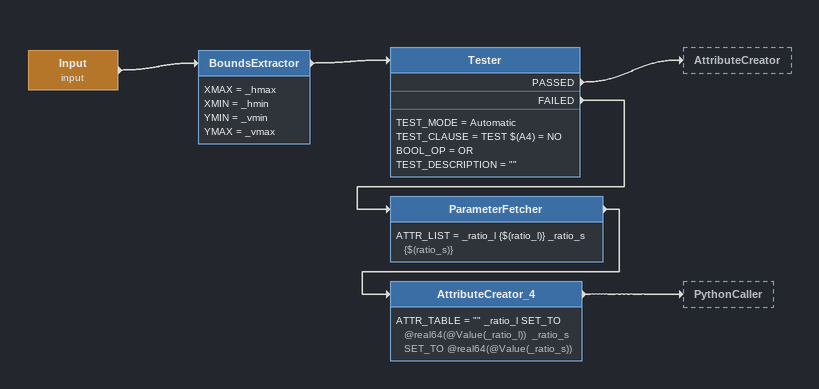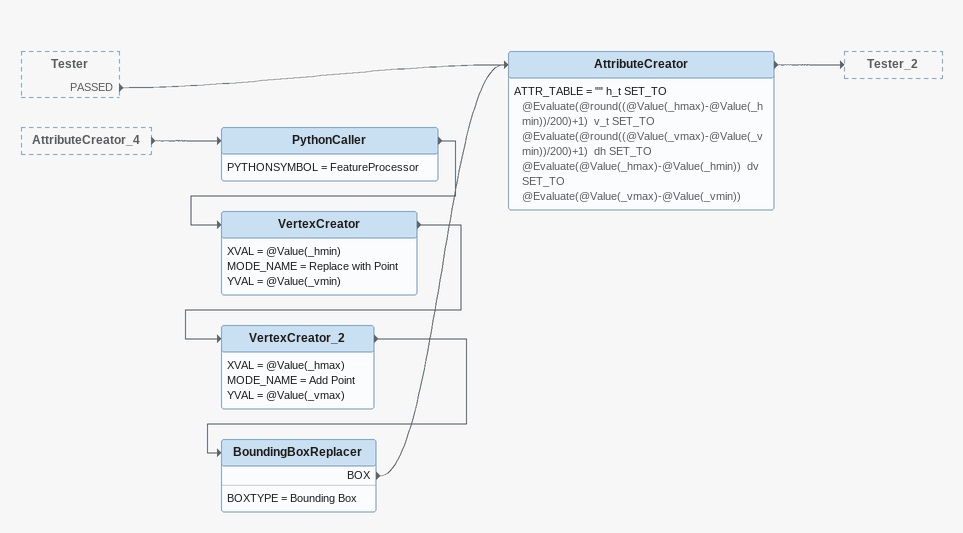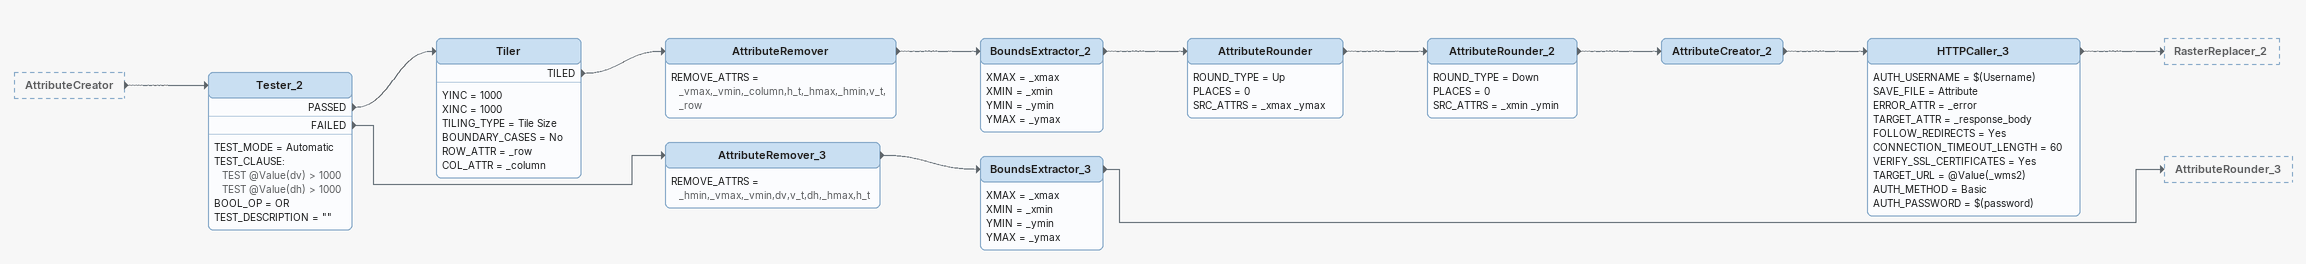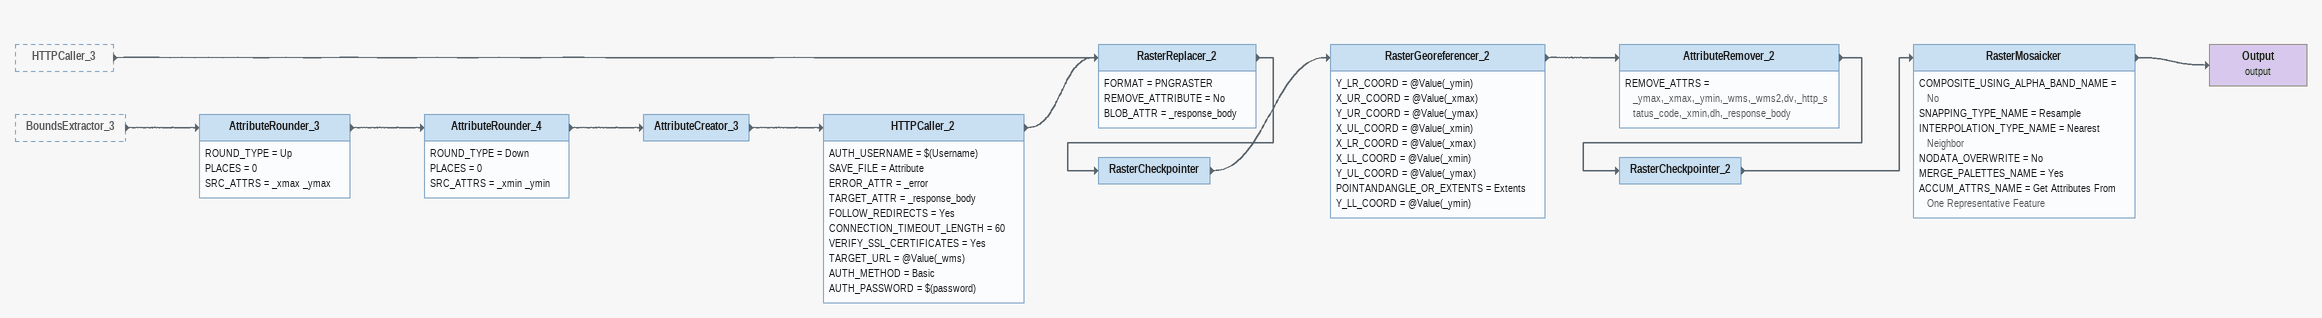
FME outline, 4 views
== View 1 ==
Input (input)
    -> BoundsExtractor
BoundsExtractor
    XMAX = _hmax
    XMIN = _hmin
    YMIN = _vmin
    YMAX = _vmax
    -> Tester
Tester
    TEST_MODE = Automatic
    TEST_CLAUSE = TEST $(A4) = NO
    BOOL_OP = OR
    TEST_DESCRIPTION = ""
    PASSED -> AttributeCreator
    FAILED -> ParameterFetcher
ParameterFetcher
    ATTR_LIST = _ratio_l {$(ratio_l)} _ratio_s {$(ratio_s)}
    -> AttributeCreator_4
AttributeCreator_4
    ATTR_TABLE = "" _ratio_l SET_TO @real64(@Value(_ratio_l))  _ratio_s SET_TO @real64(@Value(_ratio_s))
    -> PythonCaller

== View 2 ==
Tester [outside]
    PASSED -> AttributeCreator
AttributeCreator_4 [outside]
    -> PythonCaller
PythonCaller
    PYTHONSYMBOL = FeatureProcessor
    -> VertexCreator
VertexCreator
    XVAL = @Value(_hmin)
    MODE_NAME = Replace with Point
    YVAL = @Value(_vmin)
    -> VertexCreator_2
VertexCreator_2
    XVAL = @Value(_hmax)
    MODE_NAME = Add Point
    YVAL = @Value(_vmax)
    -> BoundingBoxReplacer
BoundingBoxReplacer
    BOXTYPE = Bounding Box
    BOX -> AttributeCreator
AttributeCreator
    ATTR_TABLE = "" h_t SET_TO @Evaluate(@round((@Value(_hmax)-@Value(_hmin))/200)+1)  v_t SET_TO @Evaluate(@round((@Value(_vmax)-@Value(_vmin))/200)+1)  dh SET_TO @Evaluate(@Value(_hmax)-@Value(_hmin))  dv SET_TO @Evaluate(@Value(_vmax)-@Value(_vmin))
    -> Tester_2

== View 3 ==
AttributeCreator [outside]
    -> Tester_2
Tester_2
    TEST_MODE = Automatic
    TEST_CLAUSE:
      TEST @Value(dv) > 1000
      TEST @Value(dh) > 1000
    BOOL_OP = OR
    TEST_DESCRIPTION = ""
    PASSED -> Tiler
    FAILED -> AttributeRemover_3
Tiler
    YINC = 1000
    XINC = 1000
    TILING_TYPE = Tile Size
    BOUNDARY_CASES = No
    ROW_ATTR = _row
    COL_ATTR = _column
    TILED -> AttributeRemover
AttributeRemover
    REMOVE_ATTRS = _vmax,_vmin,_column,h_t,_hmax,_hmin,v_t,_row
    -> BoundsExtractor_2
BoundsExtractor_2
    XMAX = _xmax
    XMIN = _xmin
    YMIN = _ymin
    YMAX = _ymax
    -> AttributeRounder
AttributeRounder
    ROUND_TYPE = Up
    PLACES = 0
    SRC_ATTRS = _xmax _ymax
    -> AttributeRounder_2
AttributeRounder_2
    ROUND_TYPE = Down
    PLACES = 0
    SRC_ATTRS = _xmin _ymin
    -> AttributeCreator_2
AttributeCreator_2
    -> HTTPCaller_3
HTTPCaller_3
    AUTH_USERNAME = $(Username)
    SAVE_FILE = Attribute
    ERROR_ATTR = _error
    TARGET_ATTR = _response_body
    FOLLOW_REDIRECTS = Yes
    CONNECTION_TIMEOUT_LENGTH = 60
    VERIFY_SSL_CERTIFICATES = Yes
    TARGET_URL = @Value(_wms2)
    AUTH_METHOD = Basic
    AUTH_PASSWORD = $(password)
    -> RasterReplacer_2
AttributeRemover_3
    REMOVE_ATTRS = _hmin,_vmax,_vmin,dv,v_t,dh,_hmax,h_t
    -> BoundsExtractor_3
BoundsExtractor_3
    XMAX = _xmax
    XMIN = _xmin
    YMIN = _ymin
    YMAX = _ymax
    -> AttributeRounder_3

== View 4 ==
HTTPCaller_3 [outside]
    -> RasterReplacer_2
BoundsExtractor_3 [outside]
    -> AttributeRounder_3
AttributeRounder_3
    ROUND_TYPE = Up
    PLACES = 0
    SRC_ATTRS = _xmax _ymax
    -> AttributeRounder_4
AttributeRounder_4
    ROUND_TYPE = Down
    PLACES = 0
    SRC_ATTRS = _xmin _ymin
    -> AttributeCreator_3
AttributeCreator_3
    -> HTTPCaller_2
HTTPCaller_2
    AUTH_USERNAME = $(Username)
    SAVE_FILE = Attribute
    ERROR_ATTR = _error
    TARGET_ATTR = _response_body
    FOLLOW_REDIRECTS = Yes
    CONNECTION_TIMEOUT_LENGTH = 60
    VERIFY_SSL_CERTIFICATES = Yes
    TARGET_URL = @Value(_wms)
    AUTH_METHOD = Basic
    AUTH_PASSWORD = $(password)
    -> RasterReplacer_2
RasterReplacer_2
    FORMAT = PNGRASTER
    REMOVE_ATTRIBUTE = No
    BLOB_ATTR = _response_body
    -> RasterCheckpointer
RasterCheckpointer
    -> RasterGeoreferencer_2
RasterGeoreferencer_2
    Y_LR_COORD = @Value(_ymin)
    X_UR_COORD = @Value(_xmax)
    Y_UR_COORD = @Value(_ymax)
    X_UL_COORD = @Value(_xmin)
    X_LR_COORD = @Value(_xmax)
    X_LL_COORD = @Value(_xmin)
    Y_UL_COORD = @Value(_ymax)
    POINTANDANGLE_OR_EXTENTS = Extents
    Y_LL_COORD = @Value(_ymin)
    -> AttributeRemover_2
AttributeRemover_2
    REMOVE_ATTRS = _ymax,_xmax,_ymin,_wms,_wms2,dv,_http_status_code,_xmin,dh,_response_body
    -> RasterCheckpointer_2
RasterCheckpointer_2
    -> RasterMosaicker
RasterMosaicker
    COMPOSITE_USING_ALPHA_BAND_NAME = No
    SNAPPING_TYPE_NAME = Resample
    INTERPOLATION_TYPE_NAME = Nearest Neighbor
    NODATA_OVERWRITE = No
    MERGE_PALETTES_NAME = Yes
    ACCUM_ATTRS_NAME = Get Attributes From One Representative Feature
    -> Output (output)
Output (output)
